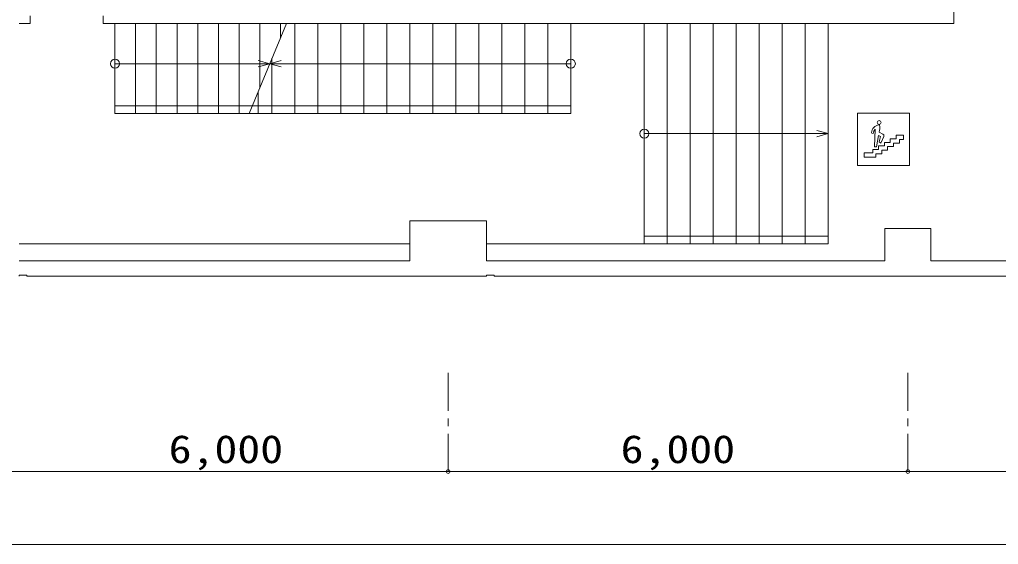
# Model space of a CAD drawing. Units: millimetres, scale not verified. Extents: x -26503 to 29497, y -28039 to 11161.
# Drawn here: x -3722 to 9071, y -28039 to -21184 of the extents above; entities that cross this region are included whole.
import ezdxf
from ezdxf.enums import TextEntityAlignment as Align

# ---------------------------------------------------------------- set-up
doc = ezdxf.new("R2010")
doc.units = ezdxf.units.MM
doc.header["$LTSCALE"] = 100
doc.linetypes.add('CHAIN1', pattern=[8, 5, -1, 1, -1])
for name, color, linetype, lineweight in [('0-0', 7, 'Continuous', 18), ('0-1', 4, 'Continuous', 18), ('D-F', 7, 'Continuous', 18), ('F-0', 7, 'Continuous', 18)]:
    doc.layers.add(name, color=color, linetype=linetype, lineweight=lineweight)
doc.styles.add('ＭＳ ゴシック', font='')
doc.styles.get('ＭＳ ゴシック').set_extended_font_data('MS Gothic')

msp = doc.modelspace()

# ---------------------------------------------------------------- linework, layer by layer
at = {"layer": '0-0'}
for p, q in [((8487.8, -21234.5), (8487.8, -20713.9)), ((-3581.5, -21234.5), (-3726.7, -21234.5)), ((-3581.5, -21134.4), (-3581.5, -21234.5)), ((-2630.4, -21134.4), (-2630.4, -21234.5)), ((1379.4, -21234.5), (-2630.4, -21234.5)), ((-2475.2, -21234.5), (-2475.2, -22410.9)), ((6845.9, -21234.5), (-2475.2, -21234.5)), ((-2204.9, -21234.5), (-2204.9, -22410.9)), ((-1934.6, -21234.5), (-1934.6, -22410.9)), ((-1664.3, -21234.5), (-1664.3, -22410.9)), ((-1393.9, -21234.5), (-1393.9, -22410.9)), ((-1123.6, -21234.5), (-1123.6, -22410.9)), ((-853.3, -21234.5), (-853.3, -22410.9)), ((-234.5, -21234.5), (-723.1, -22410.9)), ((-583, -21234.5), (-583, -22073.5)), ((-312.6, -21234.5), (-312.6, -21422.7)), ((-122.4, -21234.5), (-122.4, -22410.9)), ((177.9, -21234.5), (177.9, -22410.9)), ((478.3, -21234.5), (478.3, -22410.9)), ((778.7, -21234.5), (778.7, -22410.9)), ((1079, -21234.5), (1079, -22410.9)), ((1379.4, -21234.5), (2480.7, -21234.5)), ((1379.4, -21234.5), (1379.4, -22410.9)), ((1679.7, -21234.5), (1679.7, -22410.9)), ((1980.1, -21234.5), (1980.1, -22410.9)), ((2280.4, -21234.5), (2280.4, -22410.9)), ((2480.7, -21234.5), (7386.5, -21234.5)), ((2580.8, -21234.5), (2580.8, -22410.9)), ((2881.2, -21234.5), (2881.2, -22410.9)), ((3181.5, -21234.5), (3181.5, -22410.9)), ((3481.9, -21234.5), (3481.9, -22410.9)), ((4443, -24112.9), (4443, -21234.5)), ((4743.4, -24112.9), (4743.4, -21234.5)), ((5043.7, -24112.9), (5043.7, -21234.5)), ((5344.1, -24112.9), (5344.1, -21234.5)), ((5644.4, -24112.9), (5644.4, -21234.5)), ((5944.8, -24112.9), (5944.8, -21234.5)), ((6245.2, -24112.9), (6245.2, -21234.5)), ((6545.5, -24112.9), (6545.5, -21234.5)), ((6845.9, -24112.9), (6845.9, -21234.5)), ((7386.5, -21234.5), (8487.8, -21234.5)), ((8087.3, -21234.5), (8487.8, -21234.5)), ((-603, -21719.9), (-452.8, -21760.1)), ((-302.6, -21719.9), (-452.8, -21760.1)), ((-422.8, -22410.9), (-422.8, -21687.8)), ((-2475.2, -21760.1), (-452.8, -21760.1)), ((-603, -21800.4), (-452.8, -21760.1)), ((3481.9, -21760.1), (-452.8, -21760.1)), ((-302.6, -21800.4), (-452.8, -21760.1)), ((-603, -22410.9), (-603, -22121.7)), ((-2475.2, -22310.8), (3481.9, -22310.8)), ((-2475.2, -22410.9), (3481.9, -22410.9)), ((6695.7, -22633.5), (6845.9, -22673.7)), ((4443, -22673.7), (6845.9, -22673.7)), ((6695.7, -22714), (6845.9, -22673.7)), ((1379.4, -23812.6), (1379.4, -24333.2)), ((2380.6, -23812.6), (1379.4, -23812.6)), ((2380.6, -24333.2), (2380.6, -23812.6)), ((8187.5, -23912.7), (7586.7, -23912.7)), ((7586.7, -23912.7), (7586.7, -24333.2)), ((8187.5, -24333.2), (8187.5, -23912.7)), ((6845.9, -24012.8), (4443, -24012.8)), ((-3726.7, -24112.9), (1379.4, -24112.9)), ((6845.9, -24112.9), (2380.6, -24112.9)), ((-3726.7, -24333.2), (1379.4, -24333.2)), ((2380.6, -24333.2), (7586.7, -24333.2)), ((8187.5, -24333.2), (10601.8, -24333.2)), ((-3626.6, -24521.4), (-3626.6, -24533.4)), ((2380.6, -24533.4), (-3626.6, -24533.4)), ((2480.7, -24521.4), (2380.6, -24521.4)), ((2380.6, -24521.4), (2380.6, -24533.4)), ((2480.7, -24521.4), (2480.7, -24533.4)), ((14214.6, -24533.4), (2480.7, -24533.4))]:
    msp.add_line(p, q, dxfattribs=at)
msp.add_lwpolyline([(-3626.6, -24521.4), (-3726.7, -24521.4), (-3726.7, -24533.4)], dxfattribs=at)
for centre in [(-2475.2, -21760.1), (3481.9, -21760.1), (4443, -22673.7)]:
    msp.add_circle(centre, 59.8, dxfattribs=at)
at = {"layer": '0-1', "linetype": 'CHAIN1'}
for p, q in [((1880, -25796.2), (1880, -27086.9)), ((7887.1, -25796.2), (7887.1, -27086.9))]:
    msp.add_line(p, q, dxfattribs=at)
at = {"layer": '0-1'}
msp.add_line((1880, -27086.9), (7887.1, -27086.9), dxfattribs=at)
for points in [[(-16141.5, -27086.9), (-10134.3, -27086.9), (-4127.2, -27086.9), (1880, -27086.9)], [(7887.1, -27086.9), (13894.2, -27086.9), (17298.3, -27086.9)]]:
    msp.add_lwpolyline(points, dxfattribs=at)
for centre in [(1880, -27086.9), (7887.1, -27086.9)]:
    msp.add_circle(centre, 25, dxfattribs=at)
at = {"layer": 'D-F'}
for points in [[(7910.4, -23087.9), (7227.9, -23087.9), (7227.9, -22405.4), (7910.4, -22405.4)], [(7831.1, -22694.3), (7734.1, -22694.3), (7734.1, -22740.8), (7657.6, -22740.8), (7657.6, -22787.6), (7581.4, -22787.6), (7581.4, -22833.8), (7505.1, -22833.8), (7505.1, -22880), (7428.8, -22880), (7428.8, -22926.5), (7318.4, -22926.5), (7318.4, -22982.3), (7471, -22982.3), (7471, -22935.8), (7547.3, -22935.8), (7547.3, -22889.3), (7623.5, -22889.3), (7623.5, -22842.8), (7699.6, -22842.8), (7699.6, -22796.6), (7776.1, -22796.6), (7776.1, -22750.1), (7831.1, -22750.1)]]:
    msp.add_lwpolyline(points, close=True, dxfattribs=at)
for points in [[(7461.5, -22614.8), (7449.3, -22847), (7476.1, -22847), (7504.9, -22699.1), (7531.5, -22711.4), (7513.1, -22779.5), (7532.4, -22798.7), (7572.5, -22712.9), (7574.7, -22702.1)], [(7515, -22562.9), (7511.5, -22560.2), (7511.1, -22560.2)], [(7562.1, -22680.5), (7514, -22652.9), (7518.5, -22629.5)], [(7414.1, -22660.7), (7414.5, -22668.8), (7435.6, -22672.4), (7435.6, -22670.9)]]:
    msp.add_lwpolyline(points, dxfattribs=at)
for centre, radius, start, end in [((7513.4, -22528.6), 26.3, 92.29837, 177.66072), ((7511.4, -22528.5), 26.2, 2.07451, 87.97322), ((7518.6, -22664.5), 104.5, 94.11782, 177.94518), ((7510.1, -22671.2), 74.5, 130.76114, 179.77837), ((7513.5, -22526.3), 26.4, 182.59799, 267.44292), ((7511.3, -22526.5), 26.2, 272.17571, 357.77656), ((7384.9, -22602.9), 136.2, 0.02208, 17.06473), ((7377.1, -22602.9), 143.9, 349.35009, 0.04517), ((7549.5, -22702.4), 25.3, 0.6005, 59.94799)]:
    msp.add_arc(centre, radius, start, end, dxfattribs=at)
at = {"layer": 'F-0'}
msp.add_line((-26502.9, -28038.7), (29497.1, -28038.7), dxfattribs=at)

# ---------------------------------------------------------------- texts
at = {"layer": '0-1', "style": 'ＭＳ ゴシック', "width": 1.2}
for p in [(-1773.6, -27086.9), (4133.5, -27086.9)]:
    msp.add_text('6,000', height=366.6, dxfattribs=at).set_placement(p, align=Align.BOTTOM_LEFT)

doc.saveas('drawing.dxf')
